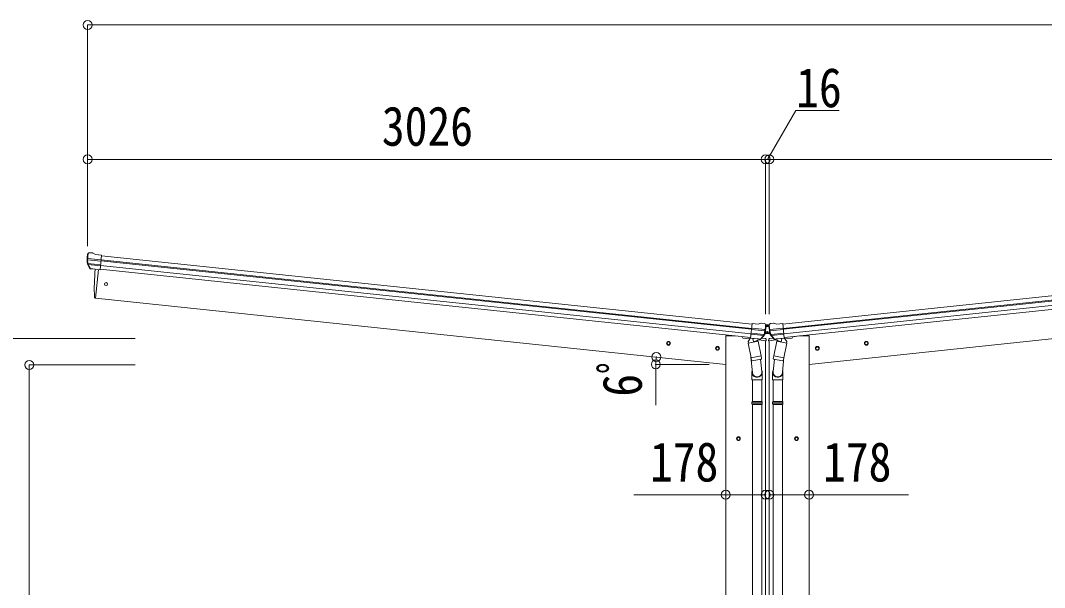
# Model space of a CAD drawing. Units: millimetres at full size, sheet at 1:40; some dimension numbers follow another scale. Extents: x -11243 to 11243, y -7760 to 7760.
# Drawn here: x -8406 to -3835, y -2653 to -123 of the extents above; entities that cross this region are included whole.
import ezdxf
from ezdxf.enums import TextEntityAlignment as Align

# ---------------------------------------------------------------- set-up
doc = ezdxf.new("R2010")
doc.units = ezdxf.units.MM
doc.header["$LTSCALE"] = 40
doc.header["$PDMODE"] = 32
doc.header["$PDSIZE"] = 40
for name, color, linetype, lineweight in [('0-3_ELV2', 4, 'Continuous', 9), ('0-6_OTH_LINE', 6, 'Continuous', 9), ('0-9_OUTLINE', 7, 'Continuous', 9)]:
    doc.layers.add(name, color=color, linetype=linetype, lineweight=lineweight)
doc.styles.add('ＭＳ ゴシック', font='')
doc.styles.get('ＭＳ ゴシック').set_extended_font_data('MS Gothic')

msp = doc.modelspace()

# ---------------------------------------------------------------- linework, layer by layer
at = {"layer": '0-3_ELV2'}
for p, q in [((-8106.76, -1167.92), (-8106.45, -1166.07)), ((-8045.84, -1191.06), (-8105.58, -1184.78)), ((-8100.19, -1160.03), (-8105.37, -1164.22)), ((-8100.19, -1160.03), (-8100.19, -1160.03)), ((-8083.03, -1160.36), (-8096.52, -1158.94)), ((-8070.2, -1167.74), (-8081.81, -1160.77)), ((-8070.2, -1167.74), (-8043.68, -1170.53)), ((-8050.47, -1235.08), (-8043.68, -1170.53)), ((-5140.23, -1477.71), (-8043.89, -1172.52)), ((-5003.42, -1477.71), (-2099.76, -1172.52)), ((-8096.33, -1229.07), (-8106.45, -1210.81)), ((-8106.06, -1190.65), (-8046.46, -1196.91)), ((-8105.22, -1207.4), (-8048.19, -1213.4)), ((-8095.27, -1228.64), (-8104.72, -1210.34)), ((-8103.83, -1212.06), (-8048.66, -1217.86)), ((-8086.27, -1231.32), (-8093.96, -1230.51)), ((-8093.82, -1230.3), (-8050.44, -1234.86)), ((-8086.02, -1231.44), (-8086.27, -1231.32)), ((-8060.69, -1234.1), (-8086.02, -1231.44)), ((-8050.16, -1232.19), (-5146.5, -1537.38)), ((-5144.74, -1520.64), (-8048.4, -1215.45)), ((-5142.66, -1500.78), (-8046.32, -1195.59)), ((-5142.22, -1496.6), (-8045.88, -1191.41)), ((-5001.43, -1496.6), (-2097.77, -1191.41)), ((-5000.99, -1500.78), (-2097.33, -1195.59)), ((-4998.9, -1520.64), (-2095.24, -1215.45)), ((-2093.48, -1232.19), (-4997.14, -1537.38)), ((-8057.35, -1234.36), (-8070.74, -1361.75)), ((-8060.41, -1234.04), (-8060.69, -1234.1)), ((-8050.47, -1235.08), (-8060.41, -1234.04)), ((-8070.74, -1361.75), (-8072.79, -1361.46)), ((-8070.74, -1361.75), (-5257.82, -1657.4)), ((-2072.91, -1361.75), (-4885.82, -1657.4)), ((-5146.81, -1540.27), (-5140.02, -1475.72)), ((-5083.19, -1508.36), (-5142.8, -1502.1)), ((-5142.18, -1496.25), (-5082.44, -1502.52)), ((-5113.5, -1478.5), (-5140.02, -1475.72)), ((-5113.5, -1478.5), (-5100.71, -1474.1)), ((-5099.42, -1473.95), (-5085.93, -1475.37)), ((-5082.57, -1477.19), (-5082.57, -1477.19)), ((-5082.57, -1477.19), (-5078.38, -1482.37)), ((-5080.32, -1503.36), (-5080.32, -1515.78)), ((-5079.1, -1481.48), (-5079.07, -1481.24)), ((-5079.07, -1481.24), (-5064.57, -1481.24)), ((-5077.79, -1486.28), (-5077.7, -1484.41)), ((-5070.56, -1485.96), (-5069.72, -1485.96)), ((-5065.86, -1486.28), (-5065.94, -1484.41)), ((-5061.08, -1477.19), (-5065.27, -1482.37)), ((-5064.55, -1481.48), (-5064.57, -1481.24)), ((-5063.32, -1503.36), (-5063.32, -1515.78)), ((-5001.47, -1496.25), (-5061.21, -1502.52)), ((-5061.08, -1477.19), (-5061.08, -1477.19)), ((-5060.46, -1508.36), (-5000.85, -1502.1)), ((-5044.23, -1473.95), (-5057.72, -1475.37)), ((-5030.15, -1478.5), (-5042.94, -1474.1)), ((-5030.15, -1478.5), (-5003.63, -1475.72)), ((-4996.84, -1540.27), (-5003.63, -1475.72)), ((-5257.82, -5009.76), (-5257.82, -1530.76)), ((-5257.82, -1530.76), (-5215.32, -1530.76)), ((-5185.05, -1533.32), (-5184.63, -1536.55)), ((-5150.93, -1543.95), (-5180.19, -1540.87)), ((-5146.81, -1540.27), (-5136.86, -1541.31)), ((-5103.41, -1544.6), (-5146.78, -1540.04)), ((-5089.82, -1528.85), (-5145, -1523.05)), ((-5087.5, -1524.58), (-5144.53, -1518.58)), ((-5136.86, -1541.31), (-5136.61, -1541.43)), ((-5136.61, -1541.43), (-5111.28, -1544.1)), ((-5111.28, -1544.1), (-5111.01, -1544.03)), ((-5111.01, -1544.03), (-5103.31, -1544.84)), ((-5077.18, -1551.7), (-5110.91, -1548.16)), ((-5101.64, -1543.28), (-5088.6, -1527.35)), ((-5100.7, -1543.92), (-5087.01, -1528.17)), ((-5097.59, -1540.51), (-5080.74, -1542.28)), ((-5086.04, -1525.93), (-5080.66, -1519.74)), ((-5084.96, -1522.41), (-5081.79, -1518.76)), ((-5080.66, -1518.24), (-5078.9, -1518.24)), ((-5063.36, -1519.74), (-5080.66, -1519.74)), ((-5078.61, -1518.74), (-5080.32, -1515.78)), ((-5079.82, -5009.76), (-5079.82, -1551.42)), ((-5078.61, -1518.74), (-5065.04, -1518.74)), ((-5078.08, -1544.87), (-5077.18, -1551.7)), ((-5070.56, -1514.66), (-5069.72, -1514.66)), ((-5065.57, -1544.87), (-5066.47, -1551.7)), ((-5066.47, -1551.7), (-5032.74, -1548.16)), ((-5065.04, -1518.74), (-5063.32, -1515.78)), ((-5064.75, -1518.24), (-5063.36, -1518.24)), ((-5063.82, -5009.76), (-5063.82, -1551.42)), ((-5057.4, -1526.59), (-5063.36, -1519.74)), ((-5046.06, -1540.51), (-5062.91, -1542.28)), ((-5058.5, -1523.05), (-5062.23, -1518.76)), ((-5042.95, -1543.92), (-5056.64, -1528.17)), ((-5056.15, -1524.58), (-4999.12, -1518.58)), ((-5042, -1543.28), (-5055.05, -1527.35)), ((-5053.82, -1528.85), (-4998.65, -1523.05)), ((-5032.64, -1544.03), (-5040.33, -1544.84)), ((-5040.24, -1544.6), (-4996.86, -1540.04)), ((-5032.37, -1544.1), (-5032.64, -1544.03)), ((-5007.04, -1541.43), (-5032.37, -1544.1)), ((-5006.79, -1541.31), (-5007.04, -1541.43)), ((-4996.84, -1540.27), (-5006.79, -1541.31)), ((-4992.72, -1543.95), (-4963.46, -1540.87)), ((-4928.32, -1530.76), (-4959.18, -1534.01)), ((-4958.6, -1533.32), (-4959.02, -1536.55)), ((-4885.82, -1530.76), (-4928.32, -1530.76)), ((-4885.82, -5009.76), (-4885.82, -1530.76)), ((-5520.19, -1566.23), (-5519.41, -1558.76)), ((-5514.12, -1570.64), (-5520.19, -1566.23)), ((-5519.41, -1558.76), (-5512.55, -1555.71)), ((-5512.55, -1555.71), (-5506.48, -1560.12)), ((-5301.4, -1589.22), (-5300.61, -1581.76)), ((-5295.32, -1593.63), (-5301.4, -1589.22)), ((-5300.61, -1581.76), (-5293.76, -1578.71)), ((-5293.76, -1578.71), (-5287.68, -1583.12)), ((-4849.89, -1578.71), (-4855.97, -1583.12)), ((-4843.04, -1581.76), (-4849.89, -1578.71)), ((-4848.32, -1593.63), (-4842.25, -1589.22)), ((-4842.25, -1589.22), (-4843.04, -1581.76)), ((-4631.1, -1555.71), (-4637.17, -1560.12)), ((-4624.24, -1558.76), (-4631.1, -1555.71)), ((-4629.53, -1570.64), (-4623.46, -1566.23)), ((-4623.46, -1566.23), (-4624.24, -1558.76)), ((-5207.82, -1985.56), (-5201.32, -1981.81)), ((-5201.32, -1981.81), (-5194.82, -1985.56)), ((-5194.82, -1993.07), (-5201.32, -1996.82)), ((-5194.82, -1985.56), (-5194.82, -1993.07)), ((-4942.32, -1981.81), (-4948.82, -1985.56)), ((-4948.82, -1985.56), (-4948.82, -1993.07)), ((-4948.82, -1993.07), (-4942.32, -1996.82)), ((-4935.82, -1985.56), (-4942.32, -1981.81))]:
    msp.add_line(p, q, dxfattribs=at)
for points in [[(-5073.08, -1485.12), (-5073.92, -1485.12), (-5073.92, -1485.96), (-5073.08, -1485.96)], [(-5071.4, -1484.28), (-5071.4, -1483.44), (-5072.24, -1483.44), (-5072.24, -1484.28)], [(-5072.24, -1486.8), (-5072.24, -1487.64), (-5071.4, -1487.64), (-5071.4, -1486.8)], [(-5069.72, -1485.96), (-5069.72, -1485.12), (-5070.56, -1485.12)], [(-5073.08, -1513.82), (-5073.92, -1513.82), (-5073.92, -1514.66), (-5073.08, -1514.66)], [(-5071.4, -1512.98), (-5071.4, -1512.14), (-5072.24, -1512.14), (-5072.24, -1512.98)], [(-5072.24, -1515.5), (-5072.24, -1516.34), (-5071.4, -1516.34), (-5071.4, -1515.5)], [(-5069.72, -1514.66), (-5069.72, -1513.82), (-5070.56, -1513.82)], [(-5506.48, -1560.12), (-5507.26, -1567.59), (-5514.12, -1570.64)], [(-5287.68, -1583.12), (-5288.47, -1590.58), (-5295.32, -1593.63)], [(-4855.97, -1583.12), (-4855.18, -1590.58), (-4848.32, -1593.63)], [(-4637.17, -1560.12), (-4636.39, -1567.59), (-4629.53, -1570.64)], [(-5201.32, -1996.82), (-5207.82, -1993.07), (-5207.82, -1985.56)], [(-4942.32, -1996.82), (-4935.82, -1993.07), (-4935.82, -1985.56)]]:
    msp.add_lwpolyline(points, dxfattribs=at)
for centre, radius in [((-8023.94, -1299.2), 6.5), ((-5071.82, -1485.54), 3.5), ((-5071.82, -1514.24), 3.5), ((-5513.33, -1563.17), 8.5), ((-5513.33, -1563.17), 7.7), ((-5513.33, -1563.17), 6.5), ((-5294.54, -1586.17), 8.5), ((-5294.54, -1586.17), 7.7), ((-5294.54, -1586.17), 6.5), ((-4849.11, -1586.17), 8.5), ((-4849.11, -1586.17), 7.7), ((-4849.11, -1586.17), 6.5), ((-4630.31, -1563.17), 8.5), ((-4630.31, -1563.17), 7.7), ((-4630.31, -1563.17), 6.5), ((-5201.32, -1989.31), 8.5), ((-5201.32, -1989.31), 7.7), ((-5201.32, -1989.31), 6.5), ((-4942.32, -1989.31), 8.5), ((-4942.32, -1989.31), 7.7), ((-4942.32, -1989.31), 6.5)]:
    msp.add_circle(centre, radius, dxfattribs=at)
for centre, radius, start, end in [((-7905.86, -1189.04), 202, 174, 185.86084), ((-8150.85, -1182.67), 45.32, 354.35482, 357.32878), ((-7913.2, -1189.57), 192.44, 173.42422, 178.5729), ((-8097.04, -1163.92), 5, 84.04426, 128.95574), ((-8083.35, -1163.34), 3, 59.02369, 83.97631), ((-8103.82, -1209.36), 3, 185.86084, 209), ((-8106.25, -1191.99), 1.35, 82.08073, 84.8395), ((-8108.85, -1190.43), 2.74, 355.56588, 0.97849), ((-7905.86, -1189.04), 200.2, 180.46117, 185.79991), ((-8102.06, -1208.96), 3, 185.79991, 207.30889), ((-8093.71, -1227.62), 2.99, 208.99261, 254.7283), ((-7176.14, -1321.54), 900, 174.35013, 182.36081), ((-8072.37, -1358.49), 3, 182.36081, 262), ((-5099.73, -1476.93), 3, 84.02369, 108.97631), ((-5278.68, -1465.16), 202, 342.13916, 354), ((-5086.46, -1480.34), 5, 39.04426, 83.95574), ((-5080.42, -1508.73), 2.74, 167.02151, 172.43412), ((-5037.72, -1509.87), 45.32, 170.67122, 173.64518), ((-5271.61, -1467.21), 192.44, 349.4271, 354.57578), ((-5073.08, -1484.28), 0.84, 270, 0), ((-5073.08, -1486.8), 0.84, 0, 90), ((-5070.56, -1484.28), 0.84, 180, 270), ((-5070.56, -1486.8), 0.84, 90, 180), ((-4864.97, -1465.16), 202, 186, 197.86084), ((-4872.03, -1467.21), 192.44, 185.42422, 190.5729), ((-5105.93, -1509.87), 45.32, 6.35482, 9.32878), ((-5057.19, -1480.34), 5, 96.04426, 140.95574), ((-5063.23, -1508.73), 2.74, 7.56588, 12.97849), ((-5043.92, -1476.93), 3, 71.02369, 95.97631), ((-5179.67, -1535.9), 5, 187.5, 264), ((-5102.96, -1541.96), 2.99, 273.2717, 319.00739), ((-5090.92, -1525.45), 3, 320.69111, 342.20009), ((-5278.68, -1465.16), 200.2, 342.20009, 347.53883), ((-5089.27, -1526.2), 3, 319, 342.13916), ((-5083.29, -1509.71), 1.35, 83.1605, 85.91927), ((-5080.66, -1519.74), 1.5, 90, 139), ((-5081.05, -1545.26), 3, 7.5, 84), ((-5073.08, -1512.98), 0.84, 270, 0), ((-5073.08, -1515.5), 0.84, 0, 90), ((-5070.56, -1512.98), 0.84, 180, 270), ((-5070.56, -1515.5), 0.84, 90, 180), ((-5062.6, -1545.26), 3, 96, 172.5), ((-5063.36, -1519.74), 1.5, 41, 90), ((-5060.36, -1509.71), 1.35, 94.08073, 96.8395), ((-4864.97, -1465.16), 200.2, 192.46117, 197.79991), ((-5054.38, -1526.2), 3, 197.86084, 221), ((-5052.73, -1525.45), 3, 197.79991, 219.30889), ((-5040.69, -1541.96), 2.99, 220.99261, 266.7283), ((-4963.98, -1535.9), 5, 276, 352.5)]:
    msp.add_arc(centre, radius, start, end, dxfattribs=at)
for centre, major_axis, ratio, start_param, end_param in [((-8103.48, -1166.56), (2.34, 1.9), 0.995767, 1.5707963, 2.2972137), ((-7908.17, -1210.98), (20.92, 199.05), 0.994373, 1.5554317, 1.5718064), ((-8099.1, -1163.01), (-5.88, -1.31), 0.24881, 5.8190815, 5.8226003), ((-8104.5, -1167.53), (0.87, 5.91), 0.020485, 4.7140547, 5.6117533), ((-8095.94, -1227.06), (-1.08, 3.13), 0.040856, 4.1415604, 4.1696818), ((-8093.51, -1227.32), (0.11, 3), 0.642905, 2.0792573, 3.037247), ((-8093.57, -1227.41), (-3.53, -2.11), 0.650902, 0.9542299, 1.0270405), ((-8093.64, -1227.52), (-1.66, -2.51), 0.997631, 0.3902369, 0.4789948), ((-5280.49, -1487.16), (20.92, 199.05), 0.994373, 1.5554317, 1.5718064), ((-5280.99, -1487.11), (20.92, 199.05), 0.994373, 4.7113789, 4.7277536), ((-5079.92, -1485.42), (0.38, 5.97), 0.020485, 0.671432, 1.5691306), ((-5084.25, -1479.88), (5.48, -2.51), 0.24881, 0.460585, 0.4641038), ((-5080.71, -1484.26), (-1.9, 2.34), 0.995767, 3.9859716, 4.712389), ((-5062.94, -1484.26), (1.9, 2.34), 0.995767, 1.5707963, 2.2972137), ((-5059.4, -1479.88), (-5.48, -2.51), 0.24881, 5.8190815, 5.8226003), ((-5063.73, -1485.42), (-0.38, 5.97), 0.020485, 4.7140547, 5.6117533), ((-4862.66, -1487.11), (-20.92, 199.05), 0.994373, 1.5554317, 1.5718064), ((-4863.16, -1487.16), (-20.92, 199.05), 0.994373, 4.7113789, 4.7277536), ((-5103.09, -1541.62), (0.51, 2.96), 0.642905, 3.2459383, 4.203928), ((-5103.01, -1541.85), (1.1, -2.8), 0.997631, 5.8041905, 5.8929484), ((-5103.05, -1541.73), (3.02, -2.79), 0.650902, 5.2561448, 5.3289554), ((-5100.66, -1541.88), (1.71, 2.84), 0.040856, 2.1135035, 2.1416249), ((-5042.99, -1541.88), (-1.71, 2.84), 0.040856, 4.1415604, 4.1696818), ((-5040.55, -1541.62), (-0.51, 2.96), 0.642905, 2.0792573, 3.037247), ((-5040.6, -1541.73), (-3.02, -2.79), 0.650902, 0.9542299, 1.0270405), ((-5040.64, -1541.85), (-1.1, -2.8), 0.997631, 0.3902369, 0.4789948)]:
    msp.add_ellipse(centre, major_axis=major_axis, ratio=ratio, start_param=start_param, end_param=end_param, dxfattribs=at)
at = {"layer": '0-6_OTH_LINE'}
for p, q in [((-2037.72, -142.71), (-8105.92, -142.71)), ((-8105.92, -142.71), (-8105.92, -1129.89)), ((-5079.82, -742.71), (-8105.92, -742.71)), ((-5079.82, -742.71), (-5079.82, -1433.79)), ((-5079.82, -742.71), (-5063.74, -742.71)), ((-5063.82, -742.71), (-5063.82, -1433.79)), ((-5063.82, -742.71), (-2037.72, -742.71)), ((-8815.67, -1541.56), (-7893.92, -1541.56)), ((-8366.67, -4459.76), (-8366.67, -1659.76)), ((-8366.67, -1659.76), (-7893.92, -1659.76)), ((-5257.82, -2239.31), (-5079.82, -2239.31)), ((-4885.82, -2239.31), (-5063.82, -2239.31))]:
    msp.add_line(p, q, dxfattribs=at)
at = {"layer": '0-6_OTH_LINE', "lineweight": 18}
for p, q in [((-5569.98, -1657.4), (-5569.98, -1838.9)), ((-5569.98, -1657.4), (-5332.19, -1657.4)), ((-5257.82, -2239.31), (-5667.84, -2239.31)), ((-4885.82, -2239.31), (-4441.57, -2239.31))]:
    msp.add_line(p, q, dxfattribs=at)
at = {"layer": '0-6_OTH_LINE'}
msp.add_lwpolyline([(-5071.78, -742.71), (-4945.4, -523.81), (-4752.25, -523.81)], dxfattribs=at)
msp.add_arc((-5332.19, -1657.4), 237.79, 172.1267, 180, dxfattribs=at)
for p in [(-8105.92, -142.71), (-8105.92, -742.71), (-5079.82, -742.71), (-5063.82, -742.71), (-8366.67, -1659.76), (-5569.98, -1657.4), (-5567.74, -1624.82), (-5257.82, -2239.31), (-5079.82, -2239.31), (-5063.82, -2239.31), (-4885.82, -2239.31)]:
    msp.add_point(p, dxfattribs=at)
at = {"layer": '0-9_OUTLINE'}
for p, q in [((-5158.52, -1562.39), (-5113.64, -1553.26)), ((-5147.07, -1538.93), (-5158.27, -1555.85)), ((-5146.14, -1538.74), (-5147.07, -1538.93)), ((-5103.66, -1544.9), (-5144.33, -1540.62)), ((-5136.62, -1541.82), (-5133.7, -1556.17)), ((-5107.48, -1547.06), (-5132.23, -1556.81)), ((-5115.82, -1550.34), (-5115.16, -1553.57)), ((-5113.64, -1553.26), (-5100.28, -1618.91)), ((-5107.01, -1545.2), (-5106.87, -1545.93)), ((-5030.01, -1553.26), (-5043.37, -1618.91)), ((-5039.99, -1544.9), (-4999.32, -1540.62)), ((-5036.63, -1545.2), (-5036.78, -1545.93)), ((-5036.17, -1547.06), (-5011.41, -1556.81)), ((-4985.13, -1562.39), (-5030.01, -1553.26)), ((-5027.83, -1550.34), (-5028.49, -1553.57)), ((-5007.02, -1541.82), (-5009.94, -1556.17)), ((-4997.51, -1538.74), (-4996.58, -1538.93)), ((-4996.58, -1538.93), (-4985.38, -1555.85)), ((-5145.16, -1628.05), (-5158.52, -1562.39)), ((-5158.27, -1555.85), (-5157, -1562.08)), ((-4998.49, -1628.05), (-4985.13, -1562.39)), ((-4985.38, -1555.85), (-4986.65, -1562.08)), ((-5145.6, -1625.91), (-5138.94, -1693.65)), ((-5145.16, -1628.05), (-5100.28, -1618.91)), ((-5145.15, -1628.04), (-5142.61, -1640.51)), ((-5099.35, -1633.52), (-5140.31, -1641.86)), ((-5102.69, -1634.2), (-5097.13, -1689.93)), ((-5097.8, -1631.16), (-5100.3, -1618.92)), ((-5098.02, -1632.56), (-5098.02, -1632.56)), ((-5040.96, -1634.2), (-5046.52, -1689.93)), ((-5045.84, -1631.16), (-5043.35, -1618.92)), ((-5045.63, -1632.56), (-5045.63, -1632.56)), ((-5044.3, -1633.52), (-5003.34, -1641.86)), ((-4998.49, -1628.05), (-5043.37, -1618.91)), ((-4998.05, -1625.91), (-5004.7, -1693.65)), ((-4998.5, -1628.04), (-5001.04, -1640.51)), ((-5140.98, -1692.43), (-5140.98, -1727.09)), ((-5140.98, -1727.09), (-5094.98, -1727.09)), ((-5138.98, -1727.09), (-5138.98, -1823.83)), ((-5096.98, -1727.09), (-5096.98, -1823.83)), ((-5094.98, -1727.09), (-5094.98, -1692.73)), ((-5048.67, -1727.09), (-5048.67, -1692.73)), ((-5002.67, -1727.09), (-5048.67, -1727.09)), ((-5046.67, -1727.09), (-5046.67, -1823.83)), ((-5004.67, -1727.09), (-5004.67, -1823.83)), ((-5002.67, -1692.43), (-5002.67, -1727.09)), ((-5140.98, -1825.83), (-5139.98, -1823.83)), ((-5140.98, -1825.83), (-5094.98, -1825.83)), ((-5140.98, -1825.83), (-5140.98, -1833.83)), ((-5139.98, -1823.83), (-5095.98, -1823.83)), ((-5094.98, -1825.83), (-5095.98, -1823.83)), ((-5048.67, -1825.83), (-5047.67, -1823.83)), ((-5002.67, -1825.83), (-5048.67, -1825.83)), ((-5003.67, -1823.83), (-5047.67, -1823.83)), ((-5002.67, -1825.83), (-5003.67, -1823.83)), ((-5002.67, -1825.83), (-5002.67, -1833.83)), ((-5140.98, -1833.83), (-5094.98, -1833.83)), ((-5140.98, -1833.83), (-5139.98, -1835.83)), ((-5139.98, -1835.83), (-5095.98, -1835.83)), ((-5138.98, -1835.83), (-5138.98, -3022.02)), ((-5096.98, -1835.83), (-5096.98, -3022.02)), ((-5002.67, -1833.83), (-5048.67, -1833.83)), ((-5003.67, -1835.83), (-5047.67, -1835.83)), ((-5046.67, -1835.83), (-5046.67, -3022.02)), ((-5004.67, -1835.83), (-5004.67, -3022.02)), ((-5002.67, -1833.83), (-5003.67, -1835.83))]:
    msp.add_line(p, q, dxfattribs=at)
for points in [[(-5094.98, -1825.83), (-5094.98, -1833.83), (-5095.98, -1835.83)], [(-5048.67, -1825.83), (-5048.67, -1833.83), (-5047.67, -1835.83)]]:
    msp.add_lwpolyline(points, dxfattribs=at)
for centre, radius, start, end in [((-5144.27, -1540.12), 0.5, 228.73754, 264), ((-5137.21, -1541.98), 0.604, 15.29405, 86.90158), ((-5107.85, -1546.12), 1, 291.5, 11.5), ((-5106.52, -1545.1), 0.5, 84, 191.5), ((-5103.61, -1544.4), 0.5, 264, 299.26246), ((-5040.04, -1544.4), 0.5, 240.73754, 276), ((-5037.12, -1545.1), 0.5, 348.5, 96), ((-5035.8, -1546.12), 1, 168.5, 248.5), ((-5006.44, -1541.98), 0.604, 93.09842, 164.70595), ((-4999.37, -1540.12), 0.5, 276, 311.26246), ((-5132.71, -1555.89), 1.03, 195.53431, 297.46103), ((-5010.94, -1555.89), 1.03, 242.53897, 344.46569), ((-5140.71, -1639.9), 2, 198.03157, 281.5), ((-5099.75, -1631.56), 2, 281.5, 330.09038), ((-5099.71, -1631.59), 1.95, 330.02234, 12.45983), ((-5043.94, -1631.59), 1.95, 167.54017, 209.97766), ((-5043.9, -1631.56), 2, 209.90962, 258.5), ((-5002.94, -1639.9), 2, 258.5, 341.96843), ((-5124.98, -1692.73), 30, 0, 2.54858), ((-5018.67, -1692.73), 30, 177.45142, 180)]:
    msp.add_arc(centre, radius, start, end, dxfattribs=at)
for centre, major_axis, start_param, end_param in [((-5117.98, -1692.43), (-23, 0), 5.9588909, 9.9444346), ((-5117.98, -1692.43), (-21, 0), 0.0583862, 3.2616355), ((-5025.67, -1692.43), (23, 0), 2.621936, 6.6074797), ((-5025.67, -1692.43), (21, 0), 3.0215498, 6.2247991)]:
    msp.add_ellipse(centre, major_axis=major_axis, ratio=0.996195, start_param=start_param, end_param=end_param, dxfattribs=at)

# ---------------------------------------------------------------- texts
at = {"layer": '0-6_OTH_LINE', "color": 7, "style": 'ＭＳ ゴシック', "width": 0.85}
for s, p in [('16', (-4943.74, -562.73)), ('3026', (-6792.87, -734.71)), ('178', (-5596.31, -2232.94)), ('178', (-4823.89, -2232.94))]:
    msp.add_text(s, height=176, dxfattribs=at).set_placement(p, align=Align.BOTTOM_LEFT)
msp.add_text('6ﾟ', height=176, rotation=90, dxfattribs=at).set_placement((-5579.62, -1801.64), align=Align.BOTTOM_LEFT)

doc.saveas('drawing.dxf')
